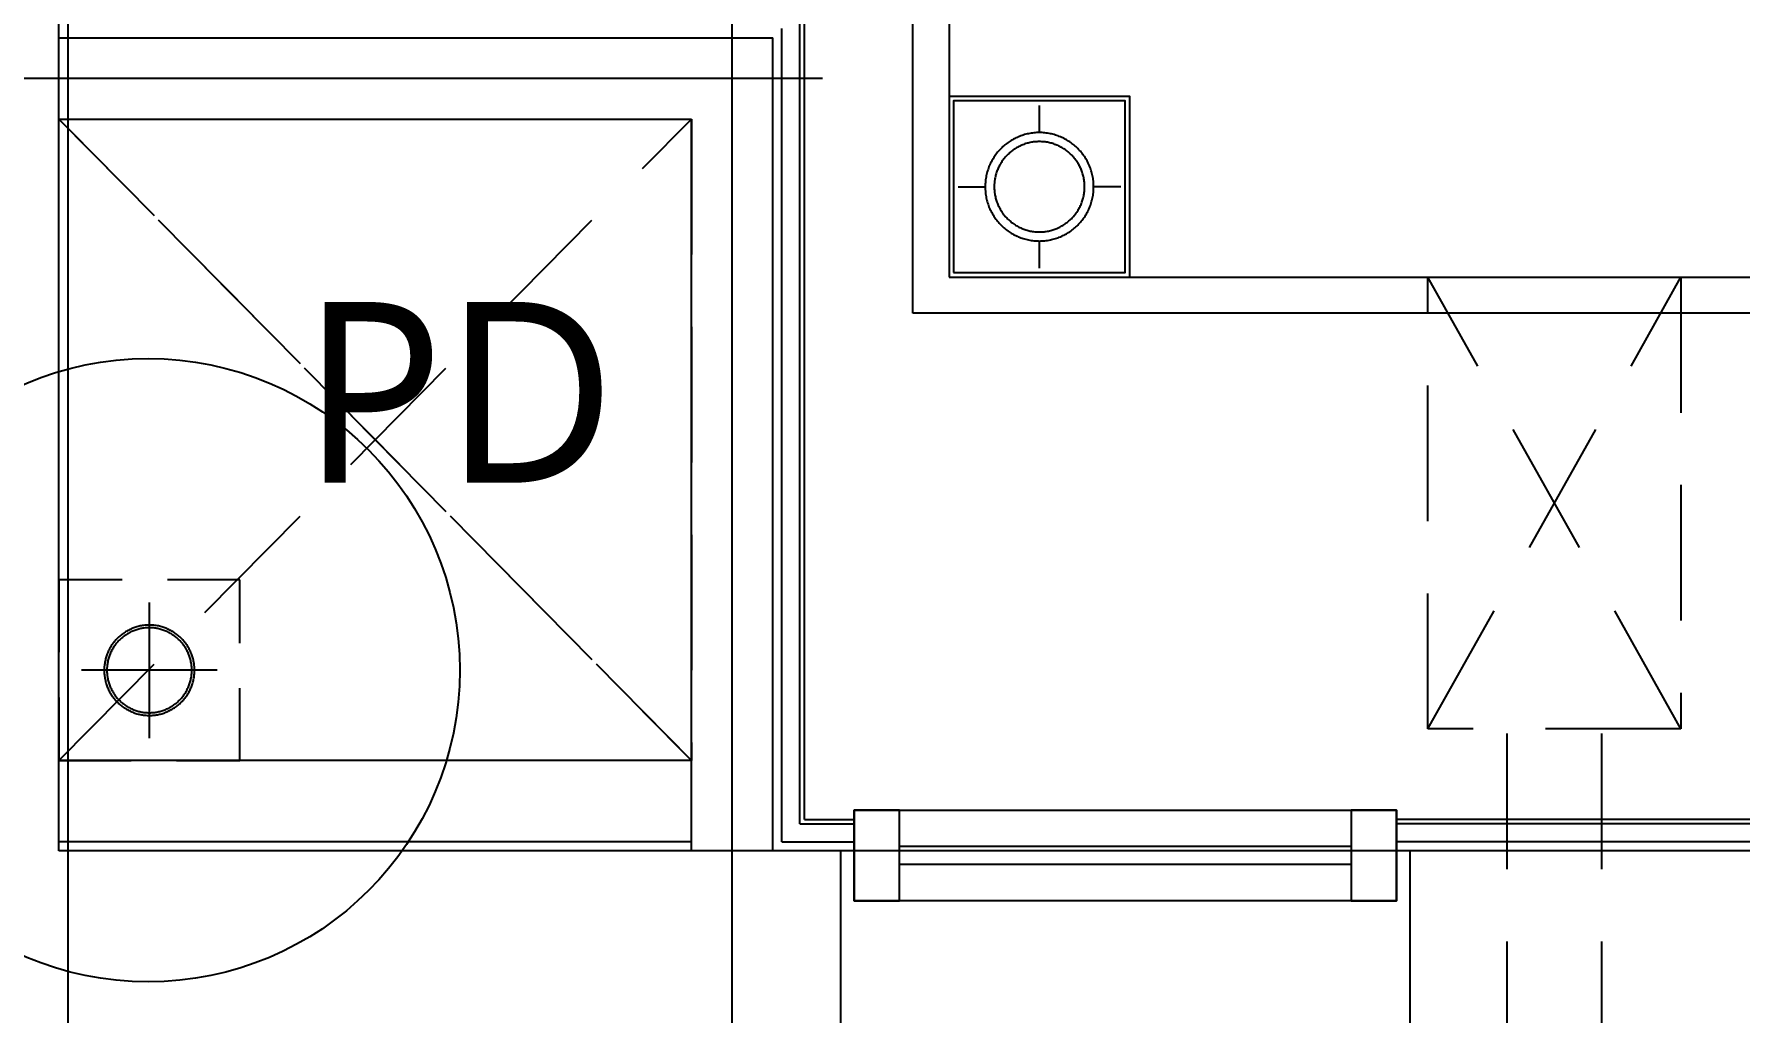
# Model space of a CAD drawing. Header units: millimetres. Extents: x 7086022 to 7120578, y 229555 to 276126.
# Drawn here: x 7106211 to 7108098, y 241546 to 242629 of the extents above; entities that cross this region are included whole.
import ezdxf
from ezdxf.enums import TextEntityAlignment as Align
from ezdxf.xclip import XClip

# ---------------------------------------------------------------- set-up
doc = ezdxf.new("R2010")
doc.units = ezdxf.units.MM
doc.header["$LTSCALE"] = 100
doc.header["$XCLIPFRAME"] = 2
for name, pattern in [('U-84D-EX$0$CEN', [62, 60, -1, 0, -1]), ('U-84D-EX$0$H', [1.3, 0.8, -0.5]), ('U-84D-EX$0$HID', [2.3, 1.5, -0.8])]:
    doc.linetypes.add(name, pattern=pattern)
doc.layers.get('Defpoints').update_dxf_attribs({"color": 149})
for name, color, linetype in [('ARDM', 7, 'Continuous'), ('BP', 7, 'Continuous'), ('TEXT', 2, 'Continuous'), ('U-84D-EX$0$CEN', 1, 'U-84D-EX$0$CEN'), ('U-84D-EX$0$CON', 2, 'Continuous'), ('U-84D-EX$0$ELE', 6, 'Continuous'), ('U-84D-EX$0$ETC', 6, 'Continuous'), ('U-84D-EX$0$FIN', 5, 'Continuous'), ('U-84D-EX$0$FUR_미설치가구', 8, 'U-84D-EX$0$HID'), ('U-84D-EX$0$INSUL_line', 8, 'Continuous'), ('U-84D-EX$0$OPEN', 1, 'U-84D-EX$0$HID'), ('U-84D-EX$0$S-ELE', 4, 'Continuous'), ('U-84D-EX$0$STXS', 8, 'Continuous'), ('U-84D-EX$0$WAL', 3, 'Continuous'), ('U-84D-EX$0$WIN', 4, 'Continuous')]:
    doc.layers.add(name, color=color, linetype=linetype)
doc.layers.add('U-84D-EX$0$MC', color=152, linetype='Continuous', plot=False)
doc.layers.add('체크', color=2, linetype='Continuous', plot=False)
doc.styles.add('맑은 고딕', font='')
doc.styles.get('맑은 고딕').set_extended_font_data('Malgun Gothic')

# ---------------------------------------------------------------- blocks, each defined once
blk = doc.blocks.new('U-84D-EX$0$WIN_1_600')
at = {"layer": 'U-84D-EX$0$WIN', "color": 8}
for p, q in [((-250, -40), (250, -40)), ((-250, -60), (250, -60))]:
    blk.add_line(p, q, dxfattribs=at)
at = {"layer": 'U-84D-EX$0$WIN'}
for points in [[(-300, -100), (-250, -100), (-250, 0), (-300, 0)], [(-300, 0), (300, 0), (300, -100), (-300, -100)], [(250, -100), (300, -100), (300, 0), (250, 0)]]:
    blk.add_lwpolyline(points, close=True, dxfattribs=at)
blk = doc.blocks.new('U-84D-EX$0$FUR_발코니_드레인')
at = {"layer": 'U-84D-EX$0$STXS'}
for p, q in [((100, 190), (100, 160)), ((10, 100), (40, 100)), ((190, 100), (160, 100)), ((100, 40), (100, 10))]:
    blk.add_line(p, q, dxfattribs=at)
for points in [[(0, 200), (200, 200), (200, 0), (0, 0)], [(5, 195), (195, 195), (195, 5), (5, 5)]]:
    blk.add_lwpolyline(points, close=True, dxfattribs=at)
for radius in [60, 50]:
    blk.add_circle((100, 100), radius, dxfattribs=at)
blk = doc.blocks.new('U-84D-EX$0$A$Cd8f55ee0')
at = {"layer": 'U-84D-EX$0$FUR_미설치가구'}
for p, q in [((-192.5, 375), (-192.5, 390)), ((-192.5, 390), (-82.5, 390)), ((-192.5, 375), (-192.5, 390)), ((-82.5, 390), (-82.5, 375)), ((-82.5, 390), (-82.5, 375)), ((-197, 375), (-82, 375)), ((-217, 355), (-217, 335)), ((-217, 355), (-217, 335)), ((-62, 355), (-62, 335)), ((-62, 335), (-217, 335)), ((-62, 335), (-217, 335)), ((-192.5, 335), (-192.5, -50)), ((-87.5, 335), (-87.5, -50)), ((-280, -50), (0, -550)), ((0, -50), (-280, -550))]:
    blk.add_line(p, q, dxfattribs=at)
blk.add_lwpolyline([(-280, -550), (0, -550), (0, -50), (-280, -50)], close=True, dxfattribs=at)
for centre, radius, start, end in [((-137.5, 399.2), 55.8, 350.4727, 189.5273), ((-197, 355), 20, 90, 180), ((-197, 355), 20, 90, 180), ((-82, 355), 20, 0, 90)]:
    blk.add_arc(centre, radius, start, end, dxfattribs=at)
blk = doc.blocks.new('U-84D-EX$0$S-CEN')
at = {"layer": 'U-84D-EX$0$S-ELE', "color": 8, "linetype": 'U-84D-EX$0$CEN'}
for p, q in [((-11430, 9495), (-11430, 10665)), ((-12735, 9595), (-11230, 9595))]:
    blk.add_line(p, q, dxfattribs=at)
at = {"layer": 'U-84D-EX$0$S-ELE', "color": 6, "linetype": 'U-84D-EX$0$HID'}
for p, q in [((-11475, 10340), (-12185, 9640)), ((-12185, 10340), (-11475, 9640))]:
    blk.add_line(p, q, dxfattribs=at)
at = {"layer": 'U-84D-EX$0$S-ELE', "color": 4}
blk.add_line((-12285, 8845), (-12285, 9475), dxfattribs=at)
at = {"layer": 'U-84D-EX$0$S-ELE', "color": 6, "linetype": 'U-84D-EX$0$HID'}
blk.add_lwpolyline([(-12185, 10340), (-11475, 10340), (-11475, 9640), (-12185, 9640)], close=True, dxfattribs=at)
blk = doc.blocks.new('U-84D-EX$0$U-84C-TF-EX$0$D100-우수')
at = {"layer": 'Defpoints', "linetype": 'U-84D-EX$0$H'}
blk.add_lwpolyline([(200, 0), (0, 0), (0, 200), (200, 200)], close=True, dxfattribs=at)
at = {"layer": 'U-84D-EX$0$ETC', "color": 1}
for p, q in [((100, 175), (100, 25)), ((25, 100), (175, 100))]:
    blk.add_line(p, q, dxfattribs=at)
at = {"layer": 'U-84D-EX$0$ETC', "color": 4}
blk.add_circle((100, 100), 50, dxfattribs=at)
at = {"layer": 'U-84D-EX$0$ETC', "color": 8}
blk.add_circle((100, 100), 47, dxfattribs=at)
blk = doc.blocks.new('U-84D-EX', base_point=(0, 0))
at = {"layer": 'U-84D-EX$0$CEN'}
for p, q in [((-4815, -870), (-4815, 0)), ((-5920, -870), (-4815, -870))]:
    blk.add_line(p, q, dxfattribs=at)
at = {"layer": 'U-84D-EX$0$CON'}
for p, q in [((-5670, -125), (-3730, -125)), ((-5670, -990), (-5670, -125)), ((-5670, -990), (-5920, -990)), ((-5670, -1620), (-5920, -1620)), ((-5670, -2220), (-5670, -1620))]:
    blk.add_line(p, q, dxfattribs=at)
at = {"layer": 'U-84D-EX$0$ELE'}
for p, q in [((-5075, -2015), (-5075, -1070)), ((-5075, -1070), (-3835, -1070)), ((-3835, -1110), (-5035, -1110)), ((-5035, -1110), (-5035, -2015))]:
    blk.add_line(p, q, dxfattribs=at)
at = {"layer": 'U-84D-EX$0$FIN'}
for p, q in [((-5635, -950), (-4735, -950)), ((-5635, -950), (-5635, -1005)), ((-5635, -2030), (-5635, -1605))]:
    blk.add_line(p, q, dxfattribs=at)
at = {"layer": 'U-84D-EX$0$INSUL_line'}
for p, q in [((-5660, -825), (-5660, -125)), ((-5570, -825), (-5570, -125)), ((-5660, -925), (-4760, -925)), ((-5660, -925), (-5660, -1005)), ((-5640, -945), (-5640, -1005)), ((-5640, -945), (-4740, -945)), ((-5660, -2030), (-5660, -1605)), ((-5640, -2030), (-5640, -1605))]:
    blk.add_line(p, q, dxfattribs=at)
at = {"layer": 'U-84D-EX$0$MC'}
blk.add_line((-6215, -135), (200, -135), dxfattribs=at)
at = {"layer": 'U-84D-EX$0$OPEN'}
for p, q in [((-5570, -825), (-4860, -125)), ((-5570, -125), (-4860, -825))]:
    blk.add_line(p, q, dxfattribs=at)
at = {"layer": 'U-84D-EX$0$WAL'}
for p, q in [((-4860, -125), (-4860, -825)), ((-4770, -125), (-4770, -915)), ((-5670, -825), (-4860, -825)), ((-5670, -915), (-4770, -915))]:
    blk.add_line(p, q, dxfattribs=at)
at = {"layer": 'U-84D-EX$0$FUR_미설치가구', "xscale": -1.000000000000001, "rotation": 90}
blk.add_blockref('U-84D-EX$0$A$Cd8f55ee0', (-5585, -1920), dxfattribs=at)
at = {"layer": 'U-84D-EX$0$S-ELE'}
blk.add_blockref('U-84D-EX$0$S-CEN', (6615, -10465), dxfattribs=at)
at = {"layer": 'U-84D-EX$0$STXS', "xscale": -1}
for name, p, rotation in [('U-84D-EX$0$U-84C-TF-EX$0$D100-우수', (-5570, -125), 180), ('U-84D-EX$0$FUR_발코니_드레인', (-4835, -1110), 90)]:
    blk.add_blockref(name, p, dxfattribs=dict(at, rotation=rotation))
at = {"layer": 'U-84D-EX$0$WIN', "rotation": 90}
blk.add_blockref('U-84D-EX$0$WIN_1_600', (-5725, -1305), dxfattribs=at)
blk = doc.blocks.new('302 NAME')
at = {"layer": 'TEXT', "linetype": 'Continuous', "style": '맑은 고딕'}
blk.add_text('PD', height=200, dxfattribs=at).set_placement((7106680.6, 242232.4), align=Align.MIDDLE_CENTER)
blk = doc.blocks.new('A$C9892afa6')
at = {"layer": 'TEXT'}
blk.add_blockref('302 NAME', (-7090708.1, -240124.9), dxfattribs=at)
blk = doc.blocks.new('A$C29a73466')
at = {"layer": '체크'}
blk.add_circle((15278.6, 1450), 344.9, dxfattribs=at)

msp = doc.modelspace()

# ---------------------------------------------------------------- block references
at = {"layer": 'BP'}
ref = msp.add_blockref('U-84D-EX', (7106113.1, 247394.9), dxfattribs=dict(at, rotation=90))
XClip(ref).set_block_clipping_path([(324.9999999999, 0), (324.9999999967, -2999.9999999991), (2544.9999999997, -2999.9999999991), (2544.9999999997, -1934.9999999991), (6614.9999999999, -1934.9999999991), (6614.9999999999, -10964.9999999991), (-9540.0000000001, -10964.9999999991), (-9540.0000000001, -17.3253110833)])

# ---------------------------------------------------------------- next in the draw order: block references
at = {"layer": 'ARDM'}
msp.add_blockref('A$C29a73466', (7091058.1, 240474.9), dxfattribs=at)
at = {"layer": 'BP'}
msp.add_blockref('A$C9892afa6', (7090708.1, 240124.9), dxfattribs=at)

doc.saveas('drawing.dxf')
